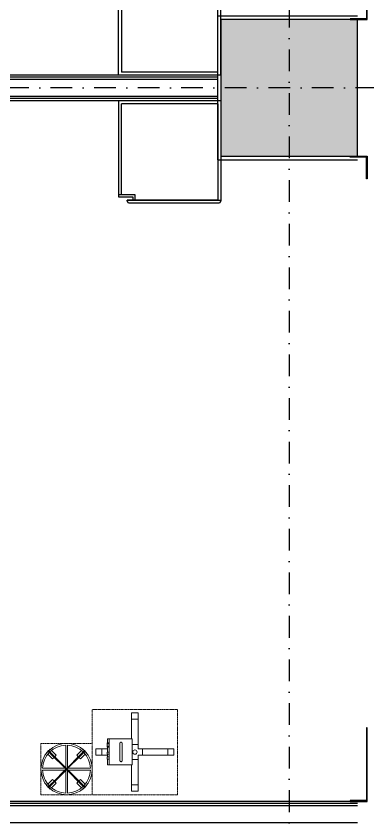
# Model space of a CAD drawing. Header units: inches. Extents: x -772 to 6765, y -813 to 4093.
# Drawn here: x 5790.1 to 5996.1, y 1269.4 to 1742 of the extents above; entities that cross this region are included whole.
import ezdxf

# ---------------------------------------------------------------- set-up
doc = ezdxf.new("R2010")
doc.units = ezdxf.units.IN
doc.header["$MEASUREMENT"] = 0
doc.linetypes.add('Dash _5x', pattern=[0.3175, 0.15875, -0.15875])
doc.linetypes.add('DASHDOT', pattern=[25.4, 12.7, -6.35, 0, -6.35])
for name, color, linetype in [('FHM_BEYAZ ALÇIPAN', 7, 'Continuous'), ('FHM_WAL_Siva', 30, 'Continuous'), ('H_FAC_Metal', 181, 'Continuous'), ('H_FUR_Tefris_Sabit', 60, 'Continuous'), ('H_STR_Aks', 250, 'DASHDOT'), ('H_STR_Betonarme', 4, 'Continuous'), ('H_STR_BetonarmeTarama', 251, 'Continuous')]:
    doc.layers.add(name, color=color, linetype=linetype)
doc.layers.add('Q-SPCQ', color=91, linetype='Continuous', lineweight=18)
doc.layers.add('Q-SPCQ-HDLN', color=91, linetype='Dash _5x', lineweight=18)

# ---------------------------------------------------------------- blocks, each defined once
blk = doc.blocks.new('Dolap_HastaYatakOdası')
at = {"color": 0}
for p, q in [((0, 0), (0, -58.2)), ((0, 0), (60, 0)), ((60, 0), (60, -56.2)), ((1.8, -1.8), (1.8, -58.2)), ((1.8, -1.8), (58.2, -1.8)), ((58.2, -55), (58.2, -1.8)), ((50.2, -58.2), (50.2, -55)), ((50.2, -55), (60, -55)), ((60, -56.2), (51.6, -56.2)), ((51.6, -56.2), (51.6, -58.2)), ((54.9, -58.2), (0, -58.2)), ((1.11, -60), (53.79, -60)), ((1.8, -58.2), (54.9, -58.2))]:
    blk.add_line(p, q, dxfattribs=at)
for centre, start, end in [((2.25, -58.05), 183.741, 239.6412), ((52.65, -58.05), 300.3588, 356.259)]:
    blk.add_arc(centre, 2.26, start, end, dxfattribs=at)
blk = doc.blocks.new('MED-BLD-WAR - KAN VE SERUM ISITMA CIHAZI - Type 1-865630-ICU-07-PLN')
at = {"layer": 'Q-SPCQ'}
for p, q in [((-1.9, 19.26), (-1.9, 22.86)), ((-1.9, 22.86), (1.91, 22.86)), ((-1.9, 4.45), (-1.9, 19.26)), ((-1.9, 19.26), (1.91, 19.26)), ((1.91, 22.86), (1.91, 19.26)), ((1.91, 19.26), (1.91, 4.45)), ((-22.86, 1.91), (-19.26, 1.91)), ((-22.86, -1.9), (-22.86, 1.91)), ((-19.26, 1.91), (-4.44, 1.91)), ((-19.26, 1.91), (-19.26, -1.9)), ((-1.9, 1.91), (-4.44, 1.91)), ((-4.44, 1.91), (-4.44, -1.63)), ((-1.9, 1.91), (-1.9, 4.45)), ((-1.9, 4.45), (1.91, 4.45)), ((1.91, 4.45), (1.91, 1.91)), ((4.45, 1.91), (1.91, 1.91)), ((4.45, -1.64), (4.45, 1.91)), ((4.45, 1.91), (19.26, 1.91)), ((19.26, 1.91), (22.86, 1.91)), ((19.26, 1.91), (19.26, -1.9)), ((22.86, 1.91), (22.86, -1.9)), ((22.87, 0.95), (22.87, 1.91)), ((-19.26, -1.9), (-22.86, -1.9)), ((-7.57, -1.9), (-19.26, -1.9)), ((7.67, -1.63), (-7.57, -1.63)), ((-7.57, -2.9), (-7.57, -1.63)), ((-7.57, -11.7), (-7.57, -2.9)), ((7.67, -1.63), (7.67, -2.9)), ((19.26, -1.9), (7.67, -1.9)), ((7.67, -2.9), (7.67, -11.7)), ((22.86, -1.9), (19.26, -1.9)), ((22.87, -1.9), (22.87, -0.95)), ((5.14, -7.45), (-5.02, -7.45)), ((-5.02, -8.72), (5.14, -8.72)), ((-7.57, -12.8), (-7.57, -11.7)), ((-7.57, -14.97), (-7.57, -12.8)), ((7.67, -11.7), (7.67, -12.8)), ((7.67, -12.8), (7.67, -14.97)), ((-7.57, -15.78), (-7.57, -14.97)), ((-7.57, -14.97), (7.67, -14.97)), ((-7.57, -15.95), (-7.57, -15.78)), ((-7.57, -15.95), (-4.14, -15.95)), ((-4.14, -14.97), (-4.14, -16.24)), ((-2.87, -16.24), (-4.14, -16.24)), ((-2.87, -16.24), (-2.87, -14.97)), ((-2.87, -15.95), (-1.31, -15.95)), ((-1.9, -19.26), (-1.9, -15.95)), ((-1.31, -14.97), (-1.31, -16.24)), ((-0.04, -16.24), (-1.31, -16.24)), ((-0.04, -16.24), (-0.04, -14.97)), ((-0.04, -15.95), (2.88, -15.95)), ((1.91, -15.95), (1.91, -19.26)), ((2.88, -14.97), (2.88, -16.24)), ((3.5, -16.24), (2.88, -16.24)), ((3.5, -14.97), (3.5, -16.24)), ((4.77, -16.24), (3.5, -16.24)), ((4.77, -16.24), (4.77, -14.97)), ((5.47, -16.24), (4.77, -16.24)), ((5.47, -16.24), (5.47, -14.97)), ((5.47, -15.95), (7.67, -15.95)), ((7.67, -14.97), (7.67, -15.78)), ((7.67, -15.78), (7.67, -15.95)), ((-1.9, -22.86), (-1.9, -19.26)), ((-1.9, -19.26), (1.91, -19.26)), ((1.91, -22.86), (-1.9, -22.86)), ((1.91, -19.26), (1.91, -22.86))]:
    blk.add_line(p, q, dxfattribs=at)
for start, end in [(360, 180), (180, 360)]:
    blk.add_arc((0, 0), 1.27, start, end, dxfattribs=at)
for points, knots in [([(-5.65, -8.09), (-5.65, -8.03), (-5.64, -7.95), (-5.6, -7.85), (-5.57, -7.77), (-5.53, -7.71), (-5.49, -7.67), (-5.46, -7.63), (-5.4, -7.58), (-5.35, -7.55), (-5.3, -7.52), (-5.26, -7.5), (-5.22, -7.49), (-5.18, -7.48), (-5.14, -7.47), (-5.1, -7.46), (-5.06, -7.46), (-5.03, -7.45), (-5.02, -7.45)], [0, 0, 0, 0, 0.0833333, 0.125, 0.1666667, 0.2083333, 0.2291667, 0.25, 0.2916667, 0.3333333, 0.3541667, 0.375, 0.3958333, 0.4166667, 0.4375, 0.4583333, 0.4791667, 0.5, 0.5, 0.5, 0.5]), ([(-5.02, -8.72), (-5.03, -8.72), (-5.06, -8.72), (-5.1, -8.72), (-5.14, -8.71), (-5.18, -8.7), (-5.22, -8.69), (-5.26, -8.68), (-5.3, -8.66), (-5.33, -8.64), (-5.37, -8.62), (-5.41, -8.59), (-5.46, -8.55), (-5.49, -8.51), (-5.53, -8.47), (-5.57, -8.41), (-5.6, -8.33), (-5.64, -8.23), (-5.65, -8.15), (-5.65, -8.09)], [0.5, 0.5, 0.5, 0.5, 0.5208333, 0.5416667, 0.5625, 0.5833333, 0.6041667, 0.625, 0.6458333, 0.6666667, 0.6875, 0.7083333, 0.75, 0.7708333, 0.7916667, 0.8333333, 0.875, 0.9166667, 1, 1, 1, 1]), ([(5.78, -8.09), (5.78, -8.03), (5.77, -7.95), (5.73, -7.85), (5.7, -7.77), (5.66, -7.71), (5.62, -7.67), (5.58, -7.63), (5.53, -7.58), (5.47, -7.55), (5.43, -7.52), (5.39, -7.5), (5.35, -7.49), (5.31, -7.48), (5.27, -7.47), (5.23, -7.46), (5.19, -7.46), (5.16, -7.45), (5.14, -7.45)], [0, 0, 0, 0, 0.0833333, 0.125, 0.1666667, 0.2083333, 0.2291667, 0.25, 0.2916667, 0.3333333, 0.3541667, 0.375, 0.3958333, 0.4166667, 0.4375, 0.4583333, 0.4791667, 0.5, 0.5, 0.5, 0.5]), ([(5.14, -8.72), (5.16, -8.72), (5.19, -8.72), (5.23, -8.72), (5.27, -8.71), (5.31, -8.7), (5.35, -8.69), (5.39, -8.68), (5.43, -8.66), (5.46, -8.64), (5.5, -8.62), (5.54, -8.59), (5.58, -8.55), (5.62, -8.51), (5.66, -8.47), (5.7, -8.41), (5.73, -8.33), (5.77, -8.23), (5.78, -8.15), (5.78, -8.09)], [0.5, 0.5, 0.5, 0.5, 0.5208333, 0.5416667, 0.5625, 0.5833333, 0.6041667, 0.625, 0.6458333, 0.6666667, 0.6875, 0.7083333, 0.75, 0.7708333, 0.7916667, 0.8333333, 0.875, 0.9166667, 1, 1, 1, 1])]:
    blk.add_open_spline(points, degree=3, knots=knots, dxfattribs=at)
at = {"layer": 'Q-SPCQ-HDLN'}
for p, q in [((-25, -25), (-25, 25)), ((-25, 25), (25, 25)), ((-25, -25), (-25, 25)), ((-25, 25), (25, 25)), ((25, 25), (25, -25)), ((25, 25), (25, -25)), ((25, -25), (-25, -25)), ((25, -25), (-25, -25))]:
    blk.add_line(p, q, dxfattribs=at)
blk = doc.blocks.new('MED-SER-ASK - SERUM ASKISI - Type 1-702458-ICU-07-PLN')
at = {"layer": 'Q-SPCQ'}
for p, q in [((-10.78, 10.43), (-11.67, 9.55)), ((-11.54, 9.42), (-11.67, 9.55)), ((-9.55, 11.67), (-10.44, 10.77)), ((-9.55, 11.67), (-9.42, 11.54)), ((-8.66, 10.78), (-6.01, 8.13)), ((-0.5, 13.99), (-0.5, 0.85)), ((0.5, 0.84), (0.5, 13.99)), ((6.01, 8.13), (8.66, 10.78)), ((9.42, 11.54), (9.55, 11.67)), ((10.45, 10.76), (9.55, 11.67)), ((10.45, 10.8), (10.43, 10.78)), ((11.67, 9.55), (10.77, 10.45)), ((10.78, 10.43), (10.8, 10.45)), ((11.67, 9.55), (11.54, 9.42)), ((-8.13, 6.01), (-10.78, 8.66)), ((-8.31, 7.95), (-0.25, -0.1)), ((-8.13, 6.01), (-7.25, 6.9)), ((0.1, 0.25), (-7.95, 8.31)), ((-6.9, 7.25), (-6.01, 8.13)), ((9.02, 9.37), (-0.1, 0.25)), ((0.25, -0.1), (9.37, 9.02)), ((6.01, 8.13), (6.9, 7.24)), ((7.24, 6.9), (8.13, 6.01)), ((10.78, 8.66), (8.13, 6.01)), ((8.97, 9.03), (8.94, 9.27)), ((9.02, 9.37), (8.99, 9.35)), ((9.35, 8.99), (9.37, 9.02)), ((-0.85, 0.5), (-13.99, 0.5)), ((-0.25, 0.1), (-9.37, -9.02)), ((8.31, -7.95), (0.25, 0.1)), ((13.99, 0.5), (0.84, 0.5)), ((-13.99, -0.5), (-0.84, -0.5)), ((-9.02, -9.37), (0.1, -0.25)), ((-0.5, -0.84), (-0.5, -13.99)), ((-0.1, -0.25), (7.95, -8.31)), ((0.5, -13.99), (0.5, -0.85)), ((0.85, -0.5), (13.99, -0.5)), ((-11.67, -9.55), (-11.54, -9.42)), ((-10.78, -8.66), (-8.13, -6.01)), ((-9.35, -8.99), (-9.37, -9.02)), ((-9.02, -9.37), (-8.99, -9.35)), ((-6.01, -8.13), (-8.66, -10.78)), ((-7.24, -6.9), (-8.13, -6.01)), ((-6.01, -8.13), (-6.9, -7.24)), ((6.9, -7.24), (6.01, -8.13)), ((8.66, -10.78), (6.01, -8.13)), ((8.13, -6.01), (7.24, -6.9)), ((8.13, -6.01), (10.78, -8.66)), ((11.54, -9.42), (11.67, -9.55)), ((-11.67, -9.55), (-10.78, -10.43)), ((-10.78, -10.43), (-10.8, -10.45)), ((-10.45, -10.77), (-9.55, -11.67)), ((-10.45, -10.8), (-10.43, -10.78)), ((-9.42, -11.54), (-9.55, -11.67)), ((9.55, -11.67), (9.42, -11.54)), ((9.55, -11.67), (10.43, -10.78)), ((10.77, -10.44), (11.67, -9.55))]:
    blk.add_line(p, q, dxfattribs=at)
at = {"layer": 'Q-SPCQ', "flags": 128}
for points in [[(-10.78, 10.43), (-10.85, 10.66), (-10.78, 10.78)], [(-10.78, 10.78), (-10.55, 10.85), (-10.43, 10.78)], [(-8.31, 7.95), (-8.59, 8.24), (-9.3, 8.95), (-10.13, 9.78), (-10.69, 10.34), (-10.78, 10.43)], [(-10.43, 10.78), (-10.15, 10.5), (-9.43, 9.79), (-8.61, 8.96), (-8.05, 8.4), (-7.95, 8.31)], [(9, 9.36), (9.27, 9.62), (9.88, 10.24), (10.38, 10.73), (10.45, 10.8)], [(10.8, 10.45), (10.53, 10.18), (9.92, 9.56), (9.42, 9.07), (9.36, 9)], [(10.54, 10.83), (10.68, 10.87), (10.8, 10.8)], [(10.8, 10.8), (10.87, 10.57), (10.8, 10.45)], [(9.19, 8.95), (9.12, 8.93), (9.03, 8.97)], [(-10.8, -10.45), (-10.53, -10.18), (-9.92, -9.56), (-9.42, -9.07), (-9.36, -9)], [(-9, -9.36), (-9.27, -9.62), (-9.88, -10.24), (-10.38, -10.73), (-10.45, -10.8)], [(-9.19, -8.95), (-9.12, -8.93), (-9.03, -8.97)], [(-8.97, -9.03), (-8.94, -9.27), (-8.99, -9.35)], [(10.43, -10.78), (10.15, -10.5), (9.43, -9.79), (8.61, -8.96), (8.05, -8.4), (7.95, -8.31)], [(8.31, -7.95), (8.59, -8.24), (9.3, -8.95), (10.13, -9.78), (10.69, -10.34), (10.78, -10.43)], [(-10.8, -10.8), (-10.87, -10.57), (-10.8, -10.45)], [(-10.54, -10.83), (-10.68, -10.87), (-10.8, -10.8)], [(10.78, -10.78), (10.55, -10.85), (10.43, -10.78)], [(10.78, -10.43), (10.85, -10.66), (10.78, -10.78)]]:
    blk.add_lwpolyline(points, dxfattribs=at)
at = {"layer": 'Q-SPCQ'}
for centre, radius, start, end in [((0, 0), 15, 45.7854, 134.1152), ((0, 0), 15, 135.8961, 224.0854), ((0, 0), 14, 136.2199, 177.9533), ((-10.61, 10.61), 0.25, 135, 315), ((-10.61, 10.61), 0.25, 315, 135), ((0, 0), 14, 92.0467, 134.0064), ((0, 0), 14, 45.8831, 87.9533), ((0, 0), 14, 2.0467, 44.1169), ((0, 0), 15, 315.8848, 44.1643), ((0, 0), 0.5, 165, 195), ((0, 0), 0.5, 75, 105), ((0, 0), 0.5, 345, 15), ((0, 0), 14, 182.0467, 224.1169), ((0, 0), 0.5, 255, 285), ((0, 0), 14, 316.028, 357.9533), ((0, 0), 15, 225.8357, 314.084), ((0, 0), 14, 225.8831, 267.9533), ((0, 0), 14, 272.0467, 314.0064), ((10.61, -10.61), 0.25, 135, 315), ((10.61, -10.61), 0.25, 315, 135)]:
    blk.add_arc(centre, radius, start, end, dxfattribs=at)
for centre, start_param, end_param in [((10.61, 10.61), 4.712389, 7.853982), ((10.61, 10.61), 1.570796, 4.712389), ((-10.61, -10.61), 4.712389, 7.853982), ((-10.61, -10.61), 1.570796, 4.712389)]:
    blk.add_ellipse(centre, major_axis=(-0.177, 0.177), ratio=0.971307, start_param=start_param, end_param=end_param, dxfattribs=at)
for points, knots in [([(9, 9.36), (9.01, 9.36), (9.02, 9.37), (9.04, 9.39), (9.06, 9.4), (9.07, 9.42), (9.09, 9.43), (9.12, 9.45), (9.14, 9.46), (9.16, 9.47), (9.18, 9.48), (9.21, 9.49), (9.24, 9.5), (9.26, 9.5), (9.29, 9.51), (9.32, 9.51), (9.35, 9.52), (9.37, 9.51), (9.4, 9.51), (9.42, 9.5), (9.45, 9.49), (9.46, 9.48), (9.47, 9.47)], [-0.5555556, -0.5555556, -0.5555556, -0.5555556, -0.5277778, -0.5, -0.4722222, -0.4444444, -0.4166667, -0.3888889, -0.3611111, -0.3333333, -0.3055556, -0.2777778, -0.2361111, -0.2152778, -0.1944444, -0.1666667, -0.125, -0.1041667, -0.0833333, -0.0555556, -0.0277778, 0, 0, 0, 0]), ([(9.47, 9.47), (9.48, 9.46), (9.49, 9.45), (9.5, 9.42), (9.51, 9.39), (9.52, 9.37), (9.52, 9.34), (9.51, 9.31), (9.51, 9.28), (9.5, 9.25), (9.5, 9.23), (9.49, 9.21), (9.48, 9.18), (9.47, 9.16), (9.46, 9.14), (9.45, 9.12), (9.43, 9.09), (9.42, 9.07), (9.4, 9.06), (9.39, 9.04), (9.37, 9.02), (9.36, 9.01), (9.36, 9)], [-1, -1, -1, -1, -0.9722222, -0.9444444, -0.9166667, -0.8888889, -0.8611111, -0.8333333, -0.7916667, -0.7708333, -0.75, -0.7222222, -0.6944444, -0.6666667, -0.6388889, -0.6111111, -0.5833333, -0.5555556, -0.5277778, -0.5, -0.4722222, -0.4444444, -0.4444444, -0.4444444, -0.4444444]), ([(-8.29, 7.93), (-8.29, 7.94), (-8.3, 7.95), (-8.31, 7.96), (-8.33, 7.97), (-8.34, 7.99), (-8.35, 8.01), (-8.36, 8.02), (-8.37, 8.04), (-8.37, 8.06), (-8.38, 8.08), (-8.38, 8.1), (-8.39, 8.12), (-8.39, 8.14), (-8.39, 8.17), (-8.39, 8.19), (-8.38, 8.21), (-8.38, 8.24), (-8.37, 8.26), (-8.35, 8.29), (-8.34, 8.31), (-8.32, 8.32)], [-0.5555556, -0.5555556, -0.5555556, -0.5555556, -0.5277778, -0.5, -0.4722222, -0.4444444, -0.4166667, -0.3888889, -0.3611111, -0.3333333, -0.3055556, -0.2777778, -0.25, -0.2222222, -0.1944444, -0.1666667, -0.1388889, -0.1111111, -0.0833333, -0.0555556, 0, 0, 0, 0]), ([(-8.32, 8.32), (-8.31, 8.34), (-8.29, 8.35), (-8.26, 8.37), (-8.24, 8.38), (-8.21, 8.38), (-8.19, 8.39), (-8.17, 8.39), (-8.14, 8.39), (-8.12, 8.39), (-8.1, 8.38), (-8.08, 8.38), (-8.06, 8.37), (-8.04, 8.37), (-8.02, 8.36), (-8.01, 8.35), (-7.99, 8.34), (-7.97, 8.33), (-7.96, 8.31), (-7.95, 8.3), (-7.94, 8.29), (-7.93, 8.29)], [-1, -1, -1, -1, -0.9444444, -0.9166667, -0.8888889, -0.8611111, -0.8333333, -0.8055556, -0.7777778, -0.75, -0.7222222, -0.6944444, -0.6666667, -0.6388889, -0.6111111, -0.5833333, -0.5555556, -0.5277778, -0.5, -0.4722222, -0.4444444, -0.4444444, -0.4444444, -0.4444444]), ([(-9.36, -9), (-9.36, -9.01), (-9.37, -9.02), (-9.39, -9.04), (-9.4, -9.06), (-9.42, -9.07), (-9.43, -9.1), (-9.45, -9.12), (-9.46, -9.14), (-9.47, -9.16), (-9.48, -9.18), (-9.49, -9.21), (-9.5, -9.23), (-9.5, -9.25), (-9.51, -9.28), (-9.51, -9.31), (-9.52, -9.34), (-9.52, -9.37), (-9.51, -9.39), (-9.5, -9.42), (-9.49, -9.45), (-9.48, -9.46), (-9.47, -9.47)], [0.4444444, 0.4444444, 0.4444444, 0.4444444, 0.4722222, 0.5, 0.5277778, 0.5555556, 0.5833333, 0.6111111, 0.6388889, 0.6666667, 0.6944444, 0.7222222, 0.75, 0.7708333, 0.7916667, 0.8333333, 0.8611111, 0.8888889, 0.9166667, 0.9444444, 0.9722222, 1, 1, 1, 1]), ([(-9.47, -9.47), (-9.46, -9.48), (-9.45, -9.49), (-9.42, -9.5), (-9.4, -9.51), (-9.37, -9.51), (-9.35, -9.52), (-9.32, -9.51), (-9.29, -9.51), (-9.27, -9.5), (-9.24, -9.5), (-9.21, -9.49), (-9.18, -9.48), (-9.16, -9.47), (-9.14, -9.46), (-9.12, -9.45), (-9.1, -9.43), (-9.07, -9.42), (-9.06, -9.4), (-9.04, -9.39), (-9.02, -9.37), (-9.01, -9.36), (-9, -9.36)], [0, 0, 0, 0, 0.0277778, 0.0555556, 0.0833333, 0.1041667, 0.125, 0.1666667, 0.1944444, 0.2152778, 0.2361111, 0.2777778, 0.3055556, 0.3333333, 0.3611111, 0.3888889, 0.4166667, 0.4444444, 0.4722222, 0.5, 0.5277778, 0.5555556, 0.5555556, 0.5555556, 0.5555556]), ([(7.93, -8.29), (7.94, -8.29), (7.95, -8.3), (7.96, -8.31), (7.97, -8.33), (7.99, -8.34), (8.01, -8.35), (8.02, -8.36), (8.04, -8.37), (8.06, -8.37), (8.08, -8.38), (8.1, -8.38), (8.12, -8.39), (8.14, -8.39), (8.16, -8.39), (8.18, -8.39), (8.21, -8.38), (8.24, -8.38), (8.26, -8.37), (8.29, -8.35), (8.31, -8.34), (8.32, -8.32)], [0.4444444, 0.4444444, 0.4444444, 0.4444444, 0.4722222, 0.5, 0.5277778, 0.5555556, 0.5833333, 0.6111111, 0.6388889, 0.6666667, 0.6944444, 0.7222222, 0.75, 0.7708333, 0.7916667, 0.8333333, 0.8611111, 0.8888889, 0.9166667, 0.9444444, 1, 1, 1, 1]), ([(8.32, -8.32), (8.34, -8.31), (8.35, -8.29), (8.37, -8.26), (8.38, -8.24), (8.38, -8.21), (8.39, -8.19), (8.39, -8.17), (8.39, -8.14), (8.39, -8.12), (8.38, -8.1), (8.38, -8.08), (8.37, -8.06), (8.37, -8.04), (8.36, -8.02), (8.35, -8.01), (8.34, -7.99), (8.33, -7.97), (8.31, -7.96), (8.3, -7.95), (8.29, -7.94), (8.29, -7.93)], [0, 0, 0, 0, 0.0555556, 0.0833333, 0.1111111, 0.1388889, 0.1666667, 0.1944444, 0.2222222, 0.25, 0.2777778, 0.3055556, 0.3333333, 0.3611111, 0.3888889, 0.4166667, 0.4444444, 0.4722222, 0.5, 0.5277778, 0.5555556, 0.5555556, 0.5555556, 0.5555556])]:
    blk.add_open_spline(points, degree=3, knots=knots, dxfattribs=at)
at = {"layer": 'Q-SPCQ-HDLN'}
for p, q in [((-15, -15), (-15, 15)), ((-15, 15), (15, 15)), ((15, 15), (15, -15)), ((15, -15), (-15, -15))]:
    blk.add_line(p, q, dxfattribs=at)

msp = doc.modelspace()

# ---------------------------------------------------------------- hatches: boundary and pattern name
at = {"layer": 'H_STR_BetonarmeTarama'}
h = msp.add_hatch(color=256, dxfattribs=at)
h.dxf.hatch_style = 1
h.paths.add_polyline_path([(5910, 1740), (5910, 1660), (5990, 1660), (5990, 1740)])

# ---------------------------------------------------------------- linework, layer by layer
at = {"layer": 'FHM_BEYAZ ALÇIPAN'}
for points in [[(5908, 1707.501), (5405, 1707.501)], [(5908, 1706.251), (5405, 1706.251)], [(5908, 1705.001), (5405, 1705.001)], [(5908, 1695.001), (5405, 1695.001)], [(5908, 1693.751), (5405, 1693.751)], [(5908, 1692.501), (5405, 1692.501)], [(5990, 1282.5), (5392.5, 1282.5)], [(5990, 1281.25), (5392.5, 1281.25)], [(5990, 1280), (5392.5, 1280)], [(5990, 1270), (5142, 1270)]]:
    msp.add_lwpolyline(points, dxfattribs=at)
at = {"layer": 'FHM_WAL_Siva'}
msp.add_lwpolyline([(5990, 1742), (5908, 1742), (5908, 1658), (5990, 1658)], dxfattribs=at)
at = {"layer": 'H_FAC_Metal'}
for points in [[(5985.75, 1740.5), (5985.75, 1740), (5995.75, 1740), (5995.75, 1753.125), (5995.25, 1753.125), (5995.25, 1740.5)], [(5985.75, 1659.5), (5985.75, 1660), (5995.75, 1660), (5995.75, 1646.875), (5995.25, 1646.875), (5995.25, 1659.5)], [(5985.75, 1283), (5985.75, 1282.5), (5995.75, 1282.5), (5995.75, 1325.624), (5995.25, 1325.624), (5995.25, 1283)]]:
    msp.add_lwpolyline(points, close=True, dxfattribs=at)
at = {"layer": 'H_STR_Aks'}
for p, q in [((5950, 4043.005), (5950, -712.77)), ((6664.509, 1700), (-659.052, 1700))]:
    msp.add_line(p, q, dxfattribs=at)
at = {"layer": 'H_STR_Betonarme'}
msp.add_lwpolyline([(5910, 1740), (5910, 1660), (5990, 1660), (5990, 1740)], close=True, dxfattribs=at)

# ---------------------------------------------------------------- block references
at = {"layer": 'H_FUR_Tefris_Sabit', "rotation": 180}
msp.add_blockref('Dolap_HastaYatakOdası', (5910, 1707.5), dxfattribs=at)
at = {"layer": 'H_FUR_Tefris_Sabit', "xscale": -1}
msp.add_blockref('Dolap_HastaYatakOdası', (5910, 1692.5), dxfattribs=at)
at = {"layer": 'Q-SPCQ', "xscale": -1}
for name, p, rotation in [('MED-BLD-WAR - KAN VE SERUM ISITMA CIHAZI - Type 1-865630-ICU-07-PLN', (5859.633, 1311.383), 270), ('MED-SER-ASK - SERUM ASKISI - Type 1-702458-ICU-07-PLN', (5819.633, 1301.383), 180)]:
    msp.add_blockref(name, p, dxfattribs=dict(at, rotation=rotation))

doc.saveas('drawing.dxf')
